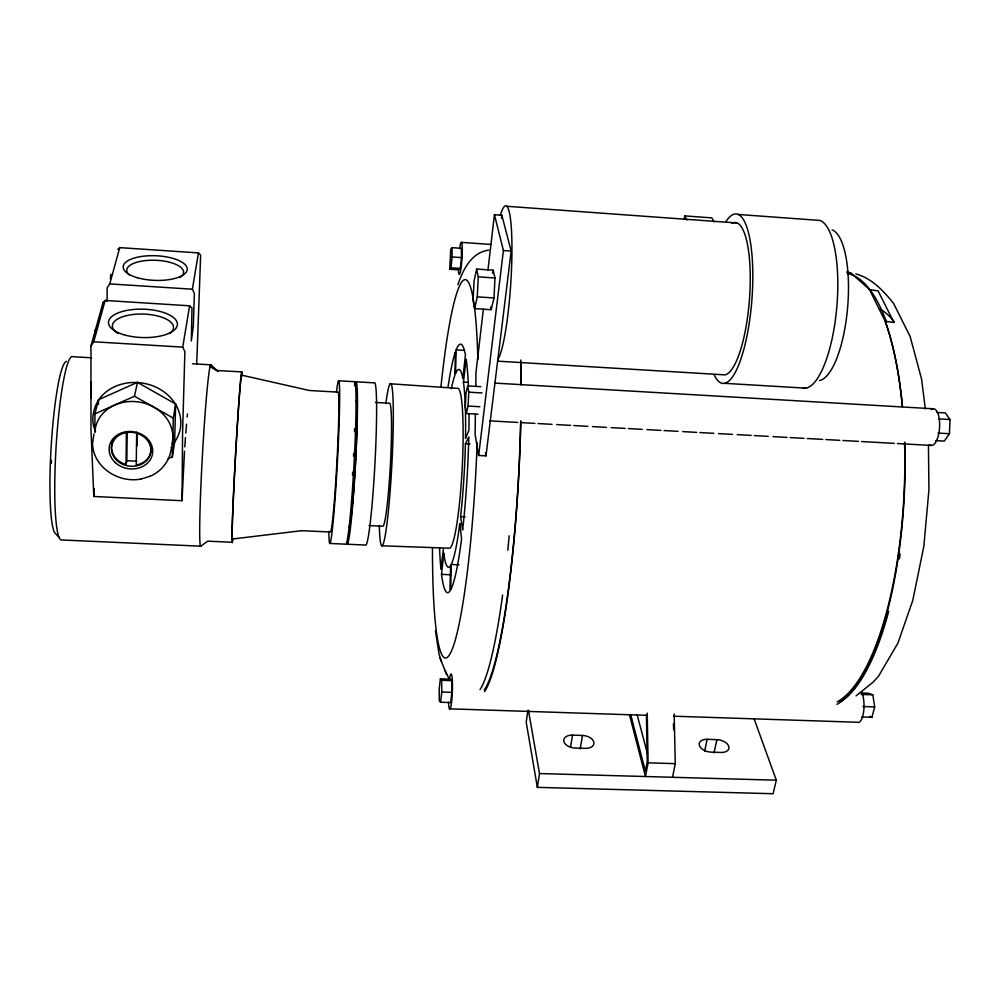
<?xml version="1.0" encoding="UTF-8"?>
<svg xmlns="http://www.w3.org/2000/svg" width="1000" height="1000" viewBox="0 0 1000 1000"><rect width="100%" height="100%" fill="white"/><g stroke="black" fill="none" stroke-linecap="round" stroke-linejoin="round"><path stroke-width="1.5" d="M94.9 431.95L94.913 413.85L98.475 399.75L137.438 382.362L175.637 404.025L174.65 442.275L172.35 456.8L168.175 458.638M98.475 404.363L98.475 399.75M103.075 305.462L103.088 302.4L105.15 300.462L189.613 305.8L192 308L191.325 341L193.337 326.05L194.387 293.375L192.375 289.212L198.425 252.913L119.763 247.625L117.8 249.525M107.088 301.425L107.15 287.787L109.738 283.9L119.763 247.625M103.088 302.4L90.95 346L90.975 429.325L93.8 496.463L182.037 500.712L182.55 434.2L184.875 351.6L182.712 347.113L189.613 305.8M93.888 488.975L93.8 496.463L93.963 488.7M117.463 435.65A19.825 16.925 9.1 0 0 112.2 451.788A19.825 16.925 9.1 0 0 126.05 464.487L126.388 433.25M126.05 464.487L126.838 460.712L127.137 432.675M136.688 432.238L136.225 465A19.825 16.925 9.1 0 0 150.825 446.5M137.188 445.675L137.363 433.225M475.387 414.237L475.1 434.462L478.65 455.475L485.975 455.863L511.175 251.062L501.825 215.212L494.425 214.675L487.925 270.287M475.8 386.225L476 372.225L483.4 308.9M451.213 564.487L450.725 589.688A124.412 13.5 -87 0 0 461.587 538.612L459.775 523.5A99.55 10.788 -87 0 1 451.213 564.487L458.9 564.825M172.35 456.8L173.325 418.125L175.637 404.025M450.588 565.575L449.938 590.975A124.412 13.5 -87 0 1 441.525 574.362L443.825 553.263M456.15 349.875L455.538 373.575A99.575 10.8 -87 0 1 462.863 378.512L465.438 354.875A124.412 13.5 -87 0 0 456.15 349.875L463.837 350.35M182.037 500.712L184.488 451.2M935.788 440.625L944.287 441.1L949.45 433.713L950 419.525L945.387 412.938L936.9 412.438M196.7 364.412L200.637 255.075L198.425 252.913M478.025 414.162L466.312 413.5L468.075 406.062L468.775 392.163L467.713 385.9L480.875 386.675M474.65 308.637L477.262 296.863L478.275 276.875L476.65 269.062L493.188 270.175L494.988 277.987L493.988 297.95L491.2 309.7L474.65 308.637L473.075 300.575L474.062 280.975L476.65 269.062M184.788 446.887L185.45 437.55M185.812 433.038L186.537 424.175M110.4 279.088L110.8 274.488L111.275 276.95M187.162 417.05L187.45 413.975M449.725 269.25L450.975 267.787L452.125 256.962L452 247.675L461.337 248.312L461.5 257.6L460.312 268.425L459 269.875L449.725 269.25L450.75 249.262L452 247.675M440.375 678.825L439.2 688.962L439.275 700.612L440.538 702.225L450.637 702.562L451.875 692.375L451.75 680.638L450.4 679.188L440.375 678.825L441.662 680.288L441.75 692.025L440.538 702.225M443.35 549.212L440.95 569.212A124.412 13.5 -87 0 1 439.575 548.112M469.038 414.125A124.412 13.5 -87 0 1 468.913 430.25L465.5 438.4A99.537 10.788 -87 0 0 463.438 382.1L466.175 359.275A124.412 13.5 -87 0 1 468.425 385.538M501.45 218.3L501.825 215.212M478.65 455.475L503.4 250.525L494.425 214.675M527.95 710.3L526.2 722.212L537.35 787.362L773.088 793.725L776.312 780.2L754.225 719.175M92.625 442.65L93.975 433.9M537.35 787.362L539.487 773.55L528.438 710.325M570.538 747.15L572.513 735.138L582.463 735.45A10.2 6.275 10.9 0 1 593.837 742.2A10.2 6.275 10.9 0 1 585.25 748.35L575.188 748.05A10.213 6.288 10.6 0 1 563.837 741.287A10.213 6.288 10.6 0 1 572.513 735.138M580.2 748.95L582.463 735.45M684.25 218.9L684.762 215.9L711.838 217.875L714.125 221.95M171.35 446.763C170.837 459.812 161.788 471.413 149.913 476.337M647.237 713.112L648.088 762.85L645.462 776.525L629.587 715.138M672.525 777.288L675.275 763.65L674.175 714M704.65 751.2L707.15 739.325L716.888 739.638A10.213 6.075 14.5 0 1 728.75 746.338A10.213 6.075 14.5 0 1 721.05 752.45L711.213 752.15A10.2 6.088 14.2 0 1 699.375 745.438A10.2 6.088 14.2 0 1 707.15 739.325M94.913 413.85L134.488 396.238L137.438 382.362M714.038 752.975L716.888 739.638M492.5 273.15L493.188 270.175M467.713 385.9L465.962 393.425L465.275 407.125L466.312 413.5M861.663 716.975L871.925 717.325L874.688 706.925L872.837 694.837L868.288 693.238L861.012 692.975M90.95 346L93.737 341.788L105.15 300.462M94.825 331.875L95.7 328.725M457.85 284.713C462.95 270.038 471.262 252.425 488.663 250.125M465.4 443.75L468.775 437.05A124.412 13.5 -87 0 1 462.638 529.9L460.588 516.625A99.537 10.788 -87 0 0 465.4 443.75L469.975 444M856.1 695.812L873.112 682.15L878.438 676.338L897.9 643.162L912.788 600.375L923.812 546.438L928.95 489.675L928.438 445.25M91.613 357.812L72.987 356.725A91.938 10.875 -86.6 0 0 56.112 446.425A91.938 10.875 -86.6 0 0 61.975 539.975L200.787 546.188L207.738 541.163L232.138 542.275M92.562 443.375C92.837 467.312 118.9 483.612 141.137 478.975M140.838 479.075L150.363 476.2M136.962 461.225L126.838 460.712M539.487 773.55L776.312 780.2M648.088 762.85L675.275 763.65M449.513 708.825L647.25 715.337M673.713 716.2L857.438 722.25A16.962 5.838 89.7 0 0 863.6 711.938A16.962 5.838 89.7 0 0 861.637 691.9M381.725 545.8L449.025 548.175A80.113 8.688 -87 0 0 462.225 467.575A80.113 8.688 -87 0 0 457.163 388.338L390.225 383.787M861.125 694.425L872.837 694.837M441.662 680.288L451.75 680.638M441.75 692.025L451.875 692.375M862.913 706.525L874.688 706.925M441.525 574.362L450.662 574.75M329.725 543.438L345.675 544.163A81.45 3.887 -86.9 0 0 354.137 461.962A81.45 3.887 -86.9 0 0 354.338 381.7L338.475 380.775M368.913 525.575L382.75 526.225A61.638 4.25 -86.9 0 0 390.425 464.062A61.638 4.25 -86.9 0 0 389.212 403.225L375.412 402.438M460.588 516.625L465.15 516.85M489.812 420.875L517.812 422.438M520.925 422.612L534.925 423.387M538.038 423.562L552.05 424.338M556.712 424.6L570.712 425.375M573.825 425.55L587.825 426.325M592.487 426.587L606.5 427.362M611.163 427.625L625.163 428.4M628.275 428.575L642.275 429.35M646.95 429.613L660.95 430.4M664.062 430.562L678.062 431.35M682.725 431.6L696.725 432.388M699.837 432.562L713.838 433.338M718.512 433.6L732.513 434.375M737.175 434.637L751.175 435.412M754.287 435.588L768.288 436.362M772.962 436.625L786.963 437.4M790.075 437.575L804.075 438.35M807.188 438.525L822.75 439.387M825.863 439.562L839.862 440.337M842.975 440.513L858.525 441.375M861.637 441.55L894.312 443.375M897.425 443.55L931.65 445.45M468.075 406.062L479.862 406.737M938.05 433.062L949.45 433.713M192.475 363.738L211.088 364.837L217.963 371.438L210.125 366.312L217.275 370.5L241.612 371.912M494.85 383.1L933.088 408.775M463.438 382.1L468.062 382.375M355.712 381.775L374.15 382.85A81.325 4.838 -86.9 0 1 374.975 463.038A81.325 4.838 -86.9 0 1 365.575 545.062L347.062 544.225A81.438 3.962 -86.9 0 0 356.112 451.525A81.438 3.962 -86.9 0 0 354.5 385.725M938.612 418.862L950 419.525M468.775 392.163L482.038 392.938M497.887 361.175L725.088 374.875A76.475 20.075 -85.5 0 0 749.987 290.587A76.475 20.075 -85.5 0 0 731.812 223.4M93.737 341.788L182.712 347.113M724.712 383.325L805.925 388.175M477.262 296.863L493.988 297.95M109.738 283.9L192.375 289.212M478.275 276.875L494.988 277.987M503.4 250.525L511.175 251.062M452.125 256.962L461.5 257.6M450.975 267.787L460.312 268.425M461.55 242.387L491.1 244.438M738.088 214.45L819.938 220.438A84.45 26.175 -85.2 0 1 836.462 310.775A84.45 26.175 -85.2 0 1 803.175 388.2M506.712 206.275L737.125 222.987M847.15 272.038A218.463 71.762 -87.4 0 1 851.462 273.488L869.513 289.562L878.112 290.912L893.988 322.537L885.212 321.287A217.237 71.375 -87.4 0 1 902.362 406.775M855.825 273.962C871.5 277.975 883.775 291.125 893.538 303.363L910.175 336.6L921.575 379.125L925.325 408.825M869.65 716.438L871.925 717.325M134.488 396.238L173.325 418.125M59.25 537.612L54.325 532.225A86.75 10.537 -86.6 0 1 51.688 438.587A86.75 10.537 -86.6 0 1 66.475 361.375M444.925 670.3L448.837 678.3M684.762 215.9L686.9 219.975M869.513 289.562L885.312 321.488A218.463 71.762 -87.4 0 1 902.475 406.413M435.438 630.737L439.025 654.025L441.512 661.762M439.988 657.987L446.613 674.438M95.525 431.55C90.337 420.45 93.05 407.05 100.388 397.55A44.25 38.1 9.8 0 1 161.275 390.037A44.25 38.1 9.8 0 1 173.65 443.288M472.625 295.637L473.062 296.925M637.125 714.7L647.425 753.512M630.662 714.488L645.4 771.237L647.225 761.712L646.425 714.85M490.625 307.013L491.2 309.7M485.438 452.863L485.975 455.863M673.487 723.525L673.625 729.762M91.287 381.613L91.287 398.363M500.337 215.2A77.862 10.062 -86.2 0 1 511.875 257.038A77.862 10.062 -86.2 0 1 497.738 359.688M847.387 273.6A216.675 71.413 -87.4 0 1 886.55 322.225M900.125 554.062A216.675 71.413 -87.4 0 1 899.425 558.837M888.713 611.263A216.675 71.413 -87.4 0 1 839.837 702.038M726.188 221.213A84.987 22.325 -85.5 0 1 751.838 300.55A84.987 22.325 -85.5 0 1 714.112 374.688M832.087 229.875A75.9 24.1 -85.2 0 1 847.663 307.113A75.9 24.1 -85.2 0 1 819.4 380.562M509.15 535.825A222.775 28.125 -87 0 1 507.8 550.188M502.6 595.05A222.775 28.125 -87 0 1 480.025 689.625M459.588 248.65A16.113 1.688 -86.2 0 1 462.163 245.575A16.113 1.688 -86.2 0 1 461.012 268.175A16.113 1.688 -86.2 0 1 458.438 271.05M931.213 409.6A18.375 7.125 -86.5 0 1 939.613 426.512A18.375 7.125 -86.5 0 1 929.825 444.925M846.912 272.05A217.237 71.375 -87.4 0 1 851.562 273.575M904.55 442.75A217.237 71.375 -87.4 0 1 837.125 701.938M879.35 308.875A183.438 63.537 -87.4 0 1 894.1 321.788M440.975 386.637A189.462 20.638 -87 0 1 477.863 359.513M477.163 442.762A189.462 20.638 -87 0 1 451.75 650.387A189.462 20.638 -87 0 1 432.475 547.888M356.337 400.062A64.438 3.162 -86.9 0 1 355.012 470.65A64.438 3.162 -86.9 0 1 348.738 527.275M904.725 442.163A218.463 71.762 -87.4 0 1 836.938 704.325M385.825 403.512A81.213 5.6 -86.9 0 1 393.288 408.963A81.213 5.6 -86.9 0 1 387.275 521.138A81.213 5.6 -86.9 0 1 379.3 525.438M449.387 679.862A17.512 1.95 -87.9 0 1 452.25 679.163A17.512 1.95 -87.9 0 1 451.213 704.65A17.512 1.95 -87.9 0 1 448.475 702.163M520.812 362.125A224.5 28.925 -87 0 1 521.1 384.05M520.775 421.463A224.5 28.925 -87 0 1 484.65 691.575M520.725 360.025A223.25 28.775 -87 0 1 521.05 384.9M520.7 420.913A223.25 28.775 -87 0 1 484.175 690.025M448.025 387.25A124.412 13.5 -87 0 1 455.375 351.975L454.913 375.188A99.537 10.788 -87 0 0 451.375 388.638M450.538 565.662A99.55 10.788 -87 0 1 443.775 553.362M118.038 333.462A30.575 12.65 1.6 0 1 121.737 317.087A30.575 12.65 1.6 0 1 161.637 317.15A30.575 12.65 1.6 0 1 169.587 333.55M129.3 274.95A28.438 10.975 2.2 0 1 156.287 260.3A28.438 10.975 2.2 0 1 180.012 277.4M200.787 546.188A90.962 3.362 -86.8 0 1 202.488 454.012A90.962 3.362 -86.8 0 1 211.088 364.837M232.9 538.875A85.6 1.587 -86.8 0 1 235.5 455.525A85.6 1.587 -86.8 0 1 242.037 376.125M354.575 428.9A64.45 3.075 -86.9 0 1 354.5 431.613M353.688 453.3A64.45 3.075 -86.9 0 1 353.55 456.2M352.675 472.188A64.45 3.075 -86.9 0 1 352.488 475.075M336.463 391.925A81.55 3.137 -86.9 0 1 339.487 409.95A81.55 3.137 -86.9 0 1 333.725 515.45A81.55 3.137 -86.9 0 1 328.85 531.325M51.312 463.288A79.8 9.688 -86.6 0 1 51.425 460.2M94.938 431.987A39.112 33.525 9.4 0 1 139.375 402.1A39.112 33.525 9.4 0 1 171.725 444.775M145.5 437.137A19.825 16.925 9.1 0 1 147.912 439.85M148.575 440.838A19.825 16.925 9.1 0 1 150.475 445.037M301.712 530.675L232.488 539.012A82.163 1.525 -86.8 0 1 235.55 455.812A82.163 1.525 -86.8 0 1 241.675 375.15L309.337 390.487L337.863 392.125A70.113 2.7 -86.9 0 1 336.962 461.2A70.113 2.7 -86.9 0 1 330.35 532.013L301.712 530.675M123.6 334.65A34.475 14.2 1.7 0 0 177.325 325.225A34.475 14.2 1.7 0 0 127.95 310.212A34.475 14.2 1.7 0 0 123.6 334.65M137.325 277.712A32.062 12.325 2.2 0 0 187.162 269.975A32.062 12.325 2.2 0 0 141.1 256.525A32.062 12.325 2.2 0 0 137.325 277.712M116.925 460.5A19.837 16.938 9.1 0 0 150.15 454.75A19.837 16.938 9.1 0 0 126.3 432.6A19.837 16.938 9.1 0 0 116.925 460.5M115.275 462.562A21.862 18.65 9.1 0 0 151.888 456.225A21.862 18.65 9.1 0 0 125.612 431.812A21.862 18.65 9.1 0 0 115.275 462.562"/></g></svg>
